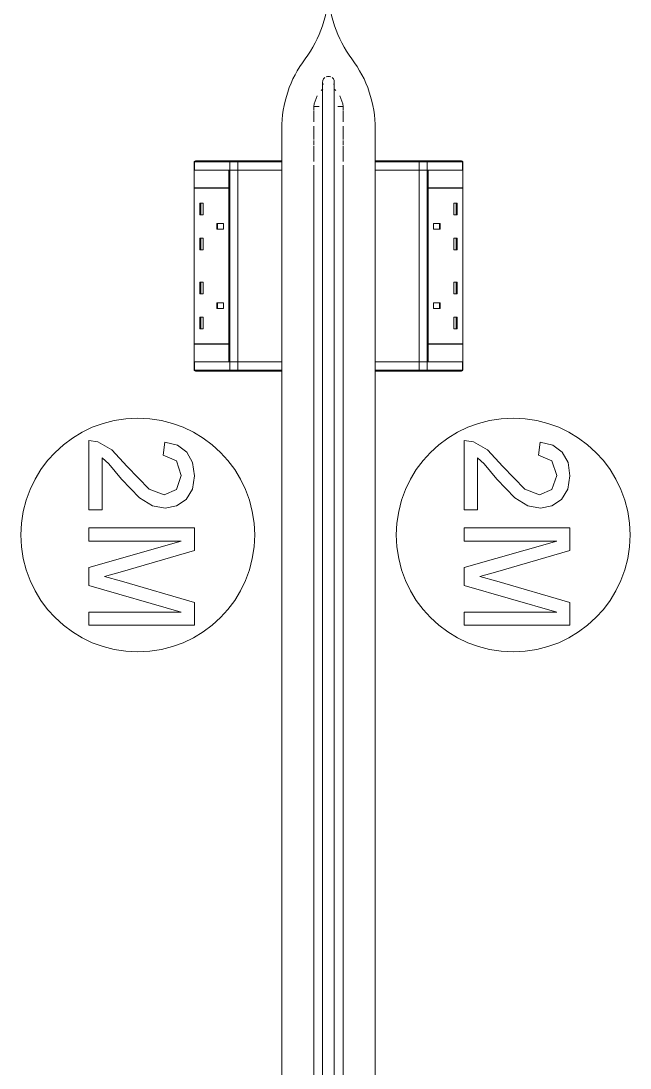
# Model space of a CAD drawing. Header units: millimetres. Extents: x 79795 to 317870, y -36033 to 97293.
# Drawn here: x 165303 to 165824, y 20911 to 21807 of the extents above; entities that cross this region are included whole.
import ezdxf

# ---------------------------------------------------------------- set-up
doc = ezdxf.new("R2010")
doc.units = ezdxf.units.MM
doc.header["$MEASUREMENT"] = 0
doc.layers.add('I-FURN', color=8, linetype='CONTINUOUS', lineweight=9)

msp = doc.modelspace()

# ---------------------------------------------------------------- linework, layer by layer
at = {"layer": 'I-FURN'}
for p, q in [((165560.92, 21754.33), (165560.92, 21754.27)), ((165560.92, 21754.27), (165560.92, 21754.1)), ((165560.92, 21754.1), (165560.92, 21753.82)), ((165560.92, 21753.82), (165560.92, 21753.42)), ((165560.92, 21753.42), (165560.92, 21752.91)), ((165560.92, 21752.91), (165560.92, 21752.29)), ((165570.92, 21754.32), (165570.92, 21754.33)), ((165570.92, 21754.24), (165570.92, 21754.32)), ((165570.92, 21754.03), (165570.92, 21754.24)), ((165570.92, 21753.72), (165570.92, 21754.03)), ((165570.92, 21753.29), (165570.92, 21753.72)), ((165570.92, 21752.76), (165570.92, 21753.29)), ((165570.92, 21752.11), (165570.92, 21752.76)), ((165560.92, 21752.29), (165560.92, 21751.57)), ((165560.92, 21751.57), (165560.92, 21750.73)), ((165560.92, 21750.73), (165560.92, 21749.78)), ((165560.92, 21749.78), (165560.92, 21748.73)), ((165560.92, 21748.73), (165560.92, 21747.57)), ((165560.92, 21747.57), (165560.92, 21746.31)), ((165560.92, 21746.31), (165560.92, 21744.95)), ((165560.92, 21744.95), (165560.92, 21743.5)), ((165570.92, 21751.35), (165570.92, 21752.11)), ((165570.92, 21750.48), (165570.92, 21751.35)), ((165570.92, 21749.51), (165570.92, 21750.48)), ((165570.92, 21748.43), (165570.92, 21749.51)), ((165570.92, 21747.24), (165570.92, 21748.43)), ((165570.92, 21745.96), (165570.92, 21747.24)), ((165570.92, 21744.57), (165570.92, 21745.96)), ((165570.92, 21743.09), (165570.92, 21744.57)), ((165560.92, 21743.5), (165560.92, 21741.94)), ((165560.92, 21741.94), (165560.92, 21740.29)), ((165560.92, 21740.29), (165560.92, 21738.55)), ((165560.92, 21738.55), (165560.92, 21736.73)), ((165560.92, 21736.73), (165560.92, 21734.81)), ((165560.92, 21734.81), (165560.92, 21732.82)), ((165570.92, 21741.51), (165570.92, 21743.09)), ((165570.92, 21739.83), (165570.92, 21741.51)), ((165570.92, 21738.07), (165570.92, 21739.83)), ((165570.92, 21736.22), (165570.92, 21738.07)), ((165570.92, 21734.28), (165570.92, 21736.22)), ((165553.39, 21728.72), (165553.39, 21729.61)), ((165557.96, 21733.42), (165553.42, 21733.42)), ((165553.42, 21730), (165553.42, 21733.42)), ((165553.42, 21720.39), (165553.42, 21728.4)), ((165560.92, 21732.82), (165560.92, 21730.75)), ((165560.92, 21730.75), (165560.92, 21728.6)), ((165560.92, 21728.6), (165560.92, 21726.38)), ((165560.92, 21726.38), (165560.92, 21724.08)), ((165570.92, 21732.27), (165570.92, 21734.28)), ((165570.92, 21730.17), (165570.92, 21732.27)), ((165570.92, 21728), (165570.92, 21730.17)), ((165570.92, 21725.76), (165570.92, 21728)), ((165578.42, 21733.42), (165573.87, 21733.42)), ((165578.42, 21733.42), (165578.42, 21730)), ((165578.42, 21728.4), (165578.42, 21720.39)), ((165578.44, 21729.61), (165578.44, 21728.72)), ((165560.92, 21724.08), (165560.92, 21721.73)), ((165560.92, 21721.73), (165560.92, 21719.31)), ((165560.92, 21719.31), (165560.92, 21716.84)), ((165570.92, 21723.46), (165570.92, 21725.76)), ((165570.92, 21721.08), (165570.92, 21723.46)), ((165570.92, 21718.65), (165570.92, 21721.08)), ((165570.92, 21716.16), (165570.92, 21718.65)), ((165525.92, 21686.15), (165525.92, 21714.32)), ((165525.92, 21714.32), (165525.92, 21686.15)), ((165553.42, 21705.33), (165553.42, 21716.84)), ((165560.92, 21716.84), (165560.92, 21714.31)), ((165560.92, 21714.31), (165560.92, 21711.73)), ((165560.92, 21711.73), (165560.92, 21709.11)), ((165560.92, 21709.11), (165560.92, 21706.45)), ((165570.92, 21713.62), (165570.92, 21716.16)), ((165570.92, 21711.03), (165570.92, 21713.62)), ((165570.92, 21708.4), (165570.92, 21711.03)), ((165570.92, 21705.72), (165570.92, 21708.4)), ((165578.42, 21716.84), (165578.42, 21705.33)), ((165605.92, 21714.32), (165605.92, 21686.15)), ((165605.92, 21686.15), (165605.92, 21714.32)), ((165553.39, 21700.49), (165553.39, 21704.57)), ((165553.42, 21686.37), (165553.42, 21699.61)), ((165560.92, 21706.45), (165560.92, 21703.75)), ((165560.92, 21703.75), (165560.92, 21701.01)), ((165560.92, 21701.01), (165560.92, 21698.25)), ((165570.92, 21703.01), (165570.92, 21705.72)), ((165570.92, 21700.27), (165570.92, 21703.01)), ((165570.92, 21697.5), (165570.92, 21700.27)), ((165578.42, 21699.61), (165578.42, 21686.37)), ((165578.44, 21704.57), (165578.44, 21700.49)), ((165560.92, 21698.25), (165560.92, 21695.47)), ((165560.92, 21695.47), (165560.92, 21692.66)), ((165560.92, 21692.66), (165560.92, 21689.85)), ((165570.92, 21694.71), (165570.92, 21697.5)), ((165570.92, 21691.9), (165570.92, 21694.71)), ((165570.92, 21689.08), (165570.92, 21691.9)), ((165451.08, 21686.15), (165451.08, 21679.15)), ((165451.08, 21686.15), (165451.26, 21686.15)), ((165451.08, 21686.15), (165451.08, 21679.15)), ((165451.08, 21679.15), (165451.08, 21686.15)), ((165451.26, 21686.15), (165481.54, 21686.15)), ((165451.26, 21686.15), (165451.26, 21679.15)), ((165451.41, 21686.9), (165451.44, 21686.92)), ((165482.36, 21687.15), (165452.08, 21687.15)), ((165482.36, 21687.15), (165452.08, 21687.15)), ((165481.54, 21686.15), (165488.46, 21686.15)), ((165481.54, 21686.15), (165481.54, 21679.15)), ((165482.36, 21687.15), (165520.92, 21687.15)), ((165487.89, 21687.15), (165482.36, 21687.15)), ((165524.92, 21687.15), (165487.89, 21687.15)), ((165488.46, 21686.15), (165525.92, 21686.15)), ((165488.46, 21686.15), (165488.46, 21679.15)), ((165520.92, 21687.15), (165520.92, 21686.15)), ((165520.92, 21687.15), (165524.92, 21687.15)), ((165525.92, 21679.15), (165525.92, 21686.15)), ((165525.92, 21686.15), (165525.92, 21679.15)), ((165553.39, 20845.24), (165553.39, 21683.42)), ((165560.92, 21689.85), (165560.92, 21687.02)), ((165560.92, 21687.02), (165560.92, 21684.18)), ((165560.92, 21684.18), (165560.92, 21683.42)), ((165560.92, 21683.42), (165560.92, 20845.24)), ((165570.92, 21686.25), (165570.92, 21689.08)), ((165570.92, 21683.42), (165570.92, 21686.25)), ((165570.92, 20845.24), (165570.92, 21683.42)), ((165578.44, 21683.42), (165578.44, 20845.24)), ((165605.91, 21686.15), (165605.91, 21679.15)), ((165605.92, 21686.15), (165643.37, 21686.15)), ((165605.92, 21686.15), (165605.92, 21679.15)), ((165606.91, 21687.15), (165606.91, 21687.15)), ((165643.94, 21687.15), (165606.91, 21687.15)), ((165606.91, 21687.15), (165610.91, 21687.15)), ((165610.91, 21686.15), (165610.91, 21687.15)), ((165610.91, 21687.15), (165649.47, 21687.15)), ((165643.37, 21686.15), (165650.29, 21686.15)), ((165643.37, 21686.15), (165643.37, 21679.15)), ((165649.47, 21687.15), (165643.94, 21687.15)), ((165679.75, 21687.15), (165649.47, 21687.15)), ((165679.75, 21687.15), (165649.47, 21687.15)), ((165650.29, 21686.15), (165680.57, 21686.15)), ((165650.29, 21686.15), (165650.29, 21679.15)), ((165680.38, 21686.93), (165680.41, 21686.9)), ((165680.57, 21686.15), (165680.75, 21686.15)), ((165680.57, 21686.15), (165680.57, 21679.15)), ((165680.75, 21679.15), (165680.75, 21686.15)), ((165680.75, 21679.15), (165680.75, 21686.15)), ((165680.75, 21679.15), (165680.75, 21686.15)), ((165450.88, 21664.09), (165450.88, 21679.09)), ((165450.88, 21679.09), (165480.7, 21679.09)), ((165451.08, 21679.15), (165451.26, 21679.15)), ((165451.08, 21679.05), (165451.08, 21515.15)), ((165451.26, 21679.15), (165481.54, 21679.15)), ((165480.7, 21679.09), (165480.7, 21664.09)), ((165480.9, 21664.09), (165480.9, 21679.05)), ((165480.9, 21679.05), (165481.54, 21679.05)), ((165481.54, 21679.15), (165488.46, 21679.15)), ((165488.46, 21679.05), (165481.54, 21679.05)), ((165481.54, 21679.05), (165481.54, 21515.15)), ((165488.46, 21679.15), (165525.92, 21679.15)), ((165525.92, 21679.05), (165488.46, 21679.05)), ((165488.46, 21679.05), (165488.46, 21515.15)), ((165525.92, 21515.15), (165525.92, 21679.05)), ((165525.92, 21679.05), (165525.92, 21515.15)), ((165605.91, 21679.03), (165605.91, 21515.13)), ((165605.92, 21679.15), (165643.37, 21679.15)), ((165605.92, 21515.13), (165605.92, 21679.03)), ((165643.37, 21679.03), (165605.92, 21679.03)), ((165643.37, 21679.15), (165650.29, 21679.15)), ((165643.37, 21515.13), (165643.37, 21679.03)), ((165650.29, 21679.03), (165643.37, 21679.03)), ((165651.13, 21679.09), (165648.67, 21679.09)), ((165650.29, 21679.15), (165680.57, 21679.15)), ((165650.29, 21515.13), (165650.29, 21679.03)), ((165650.29, 21679.03), (165650.93, 21679.03)), ((165650.93, 21679.03), (165650.93, 21664.09)), ((165651.13, 21664.09), (165651.13, 21679.09)), ((165651.13, 21679.09), (165680.95, 21679.09)), ((165680.57, 21679.15), (165680.75, 21679.15)), ((165680.75, 21515.13), (165680.75, 21679.03)), ((165680.95, 21679.09), (165680.95, 21664.09)), ((165480.7, 21664.09), (165450.88, 21664.09)), ((165450.88, 21663.59), (165480.7, 21663.59)), ((165450.88, 21530.59), (165450.88, 21663.59)), ((165451.26, 21663.59), (165451.26, 21664.09)), ((165480.7, 21663.59), (165480.7, 21530.59)), ((165480.9, 21530.59), (165480.9, 21663.59)), ((165650.93, 21663.59), (165650.93, 21530.59)), ((165680.95, 21664.09), (165651.13, 21664.09)), ((165651.13, 21530.59), (165651.13, 21663.59)), ((165680.95, 21663.59), (165651.13, 21663.59)), ((165680.57, 21664.09), (165680.57, 21663.59)), ((165680.95, 21663.59), (165680.95, 21530.59)), ((165455.9, 21650.98), (165455.9, 21640.98)), ((165455.9, 21650.98), (165458.77, 21650.98)), ((165456.64, 21650.98), (165456.64, 21640.98)), ((165458.77, 21650.98), (165458.77, 21640.98)), ((165675.93, 21650.98), (165673.06, 21650.98)), ((165673.06, 21640.98), (165673.06, 21650.98)), ((165675.19, 21640.98), (165675.19, 21650.98)), ((165675.93, 21640.98), (165675.93, 21650.98)), ((165455.9, 21640.98), (165458.77, 21640.98)), ((165675.93, 21640.98), (165673.06, 21640.98)), ((165470.24, 21633.48), (165470.24, 21628.48)), ((165475.98, 21633.48), (165470.24, 21633.48)), ((165470.24, 21628.48), (165475.98, 21628.48)), ((165470.98, 21633.48), (165470.98, 21628.48)), ((165475.98, 21628.48), (165475.98, 21633.48)), ((165661.59, 21633.48), (165655.85, 21633.48)), ((165655.85, 21628.48), (165655.85, 21633.48)), ((165661.59, 21628.48), (165655.85, 21628.48)), ((165660.85, 21628.48), (165660.85, 21633.48)), ((165661.59, 21628.48), (165661.59, 21633.48)), ((165455.9, 21620.98), (165455.9, 21610.98)), ((165455.9, 21620.98), (165458.77, 21620.98)), ((165456.64, 21620.98), (165456.64, 21610.98)), ((165458.77, 21620.98), (165458.77, 21610.98)), ((165675.93, 21620.98), (165673.06, 21620.98)), ((165673.06, 21610.98), (165673.06, 21620.98)), ((165675.19, 21610.98), (165675.19, 21620.98)), ((165675.93, 21610.98), (165675.93, 21620.98)), ((165455.9, 21610.98), (165458.77, 21610.98)), ((165675.93, 21610.98), (165673.06, 21610.98)), ((165455.9, 21583.2), (165455.9, 21573.2)), ((165455.9, 21583.2), (165458.77, 21583.2)), ((165456.64, 21583.2), (165456.64, 21573.2)), ((165458.77, 21583.2), (165458.77, 21573.2)), ((165675.93, 21583.2), (165673.06, 21583.2)), ((165673.06, 21573.2), (165673.06, 21583.2)), ((165675.19, 21573.2), (165675.19, 21583.2)), ((165675.93, 21573.2), (165675.93, 21583.2)), ((165455.9, 21573.2), (165458.77, 21573.2)), ((165470.24, 21565.7), (165470.24, 21560.7)), ((165470.24, 21565.7), (165475.98, 21565.7)), ((165470.98, 21565.7), (165470.98, 21560.7)), ((165475.98, 21565.7), (165475.98, 21560.7)), ((165655.85, 21565.7), (165655.85, 21560.7)), ((165661.59, 21565.7), (165655.85, 21565.7)), ((165660.85, 21560.7), (165660.85, 21565.7)), ((165661.59, 21560.7), (165661.59, 21565.7)), ((165675.93, 21573.2), (165673.06, 21573.2)), ((165470.24, 21560.7), (165475.98, 21560.7)), ((165655.85, 21560.7), (165661.59, 21560.7)), ((165455.9, 21553.2), (165455.9, 21543.2)), ((165455.9, 21553.2), (165458.77, 21553.2)), ((165456.64, 21553.2), (165456.64, 21543.2)), ((165458.77, 21553.2), (165458.77, 21543.2)), ((165675.93, 21553.2), (165673.06, 21553.2)), ((165673.06, 21543.2), (165673.06, 21553.2)), ((165675.19, 21543.2), (165675.19, 21553.2)), ((165675.93, 21543.2), (165675.93, 21553.2)), ((165455.9, 21543.2), (165458.77, 21543.2)), ((165675.93, 21543.2), (165673.06, 21543.2)), ((165450.88, 21530.59), (165480.7, 21530.59)), ((165450.88, 21530.09), (165480.7, 21530.09)), ((165450.88, 21515.09), (165450.88, 21530.09)), ((165451.26, 21530.09), (165451.26, 21530.59)), ((165480.7, 21530.09), (165480.7, 21515.09)), ((165480.9, 21515.15), (165480.9, 21530.09)), ((165650.93, 21530.09), (165650.93, 21515.13)), ((165680.95, 21530.59), (165651.13, 21530.59)), ((165651.13, 21515.09), (165651.13, 21530.09)), ((165651.13, 21530.09), (165680.95, 21530.09)), ((165680.57, 21530.59), (165680.57, 21530.09)), ((165680.95, 21530.09), (165680.95, 21515.09)), ((165480.7, 21515.09), (165450.88, 21515.09)), ((165451.08, 21515.03), (165451.08, 21508.03)), ((165451.26, 21515.03), (165451.08, 21515.03)), ((165451.08, 21515.03), (165451.08, 21508.03)), ((165451.08, 21515.03), (165451.08, 21508.03)), ((165451.26, 21508.03), (165451.26, 21515.03)), ((165481.54, 21515.03), (165451.26, 21515.03)), ((165480.7, 21515.09), (165483.16, 21515.09)), ((165481.54, 21515.15), (165480.9, 21515.15)), ((165481.54, 21515.15), (165488.46, 21515.15)), ((165481.54, 21508.03), (165481.54, 21515.03)), ((165488.46, 21515.03), (165481.54, 21515.03)), ((165488.46, 21515.15), (165525.92, 21515.15)), ((165488.46, 21508.03), (165488.46, 21515.03)), ((165525.92, 21515.03), (165488.46, 21515.03)), ((165525.92, 21508.03), (165525.92, 21515.03)), ((165525.92, 21508.03), (165525.92, 21515.03)), ((165605.91, 21515.03), (165605.91, 21508.03)), ((165605.92, 21515.13), (165643.37, 21515.13)), ((165605.92, 21508.03), (165605.92, 21515.03)), ((165643.37, 21515.03), (165605.92, 21515.03)), ((165643.37, 21515.13), (165650.29, 21515.13)), ((165643.37, 21508.03), (165643.37, 21515.03)), ((165650.29, 21515.03), (165643.37, 21515.03)), ((165650.93, 21515.13), (165650.29, 21515.13)), ((165650.29, 21508.03), (165650.29, 21515.03)), ((165680.57, 21515.03), (165650.29, 21515.03)), ((165680.95, 21515.09), (165651.13, 21515.09)), ((165680.57, 21508.03), (165680.57, 21515.03)), ((165680.75, 21515.03), (165680.57, 21515.03)), ((165680.75, 21508.03), (165680.75, 21515.03)), ((165680.75, 21508.03), (165680.75, 21515.03)), ((165680.75, 21515.03), (165680.75, 21508.03)), ((165451.26, 21508.03), (165451.08, 21508.03)), ((165481.54, 21508.03), (165451.26, 21508.03)), ((165451.45, 21507.25), (165451.42, 21507.28)), ((165452.08, 21507.03), (165482.36, 21507.03)), ((165452.08, 21507.03), (165482.36, 21507.03)), ((165488.46, 21508.03), (165481.54, 21508.03)), ((165520.92, 21507.03), (165482.36, 21507.03)), ((165482.36, 21507.03), (165487.89, 21507.03)), ((165487.89, 21507.03), (165524.92, 21507.03)), ((165525.92, 21508.03), (165488.46, 21508.03)), ((165520.92, 21508.03), (165520.92, 21507.03)), ((165524.92, 21507.03), (165520.92, 21507.03)), ((165524.92, 21507.03), (165524.92, 21507.03)), ((165525.92, 20804.33), (165525.92, 21508.03)), ((165525.92, 21508.03), (165525.92, 20804.33)), ((165605.92, 21508.03), (165605.92, 20804.33)), ((165605.92, 20804.33), (165605.92, 21508.03)), ((165643.37, 21508.03), (165605.92, 21508.03)), ((165610.91, 21507.03), (165606.91, 21507.03)), ((165606.91, 21507.03), (165643.94, 21507.03)), ((165610.91, 21507.03), (165610.91, 21508.03)), ((165649.47, 21507.03), (165610.91, 21507.03)), ((165650.29, 21508.03), (165643.37, 21508.03)), ((165643.94, 21507.03), (165649.47, 21507.03)), ((165649.47, 21507.03), (165679.75, 21507.03)), ((165649.47, 21507.03), (165679.75, 21507.03)), ((165680.57, 21508.03), (165650.29, 21508.03)), ((165680.42, 21507.28), (165680.39, 21507.26)), ((165680.75, 21508.03), (165680.57, 21508.03)), ((165368.67, 21446.66), (165360.88, 21447.87)), ((165360.88, 21447.87), (165360.88, 21388.54)), ((165380.66, 21439.79), (165368.67, 21446.66)), ((165393.76, 21425.65), (165380.66, 21439.79)), ((165425.86, 21446.46), (165424.45, 21435.16)), ((165436.79, 21443.72), (165425.86, 21446.46)), ((165444.77, 21437.8), (165436.79, 21443.72)), ((165689.89, 21446.66), (165682.1, 21447.87)), ((165682.1, 21447.87), (165682.1, 21388.54)), ((165701.89, 21439.79), (165689.89, 21446.66)), ((165714.99, 21425.65), (165701.89, 21439.79)), ((165747.08, 21446.46), (165745.67, 21435.16)), ((165758.01, 21443.72), (165747.08, 21446.46)), ((165766, 21437.8), (165758.01, 21443.72)), ((165372.18, 21388.54), (165372.18, 21432.93)), ((165372.18, 21432.93), (165377.93, 21427.83)), ((165424.45, 21435.16), (165435.86, 21430.4)), ((165435.86, 21430.4), (165439.98, 21417.88)), ((165449.66, 21429), (165444.77, 21437.8)), ((165693.4, 21388.54), (165693.4, 21432.93)), ((165693.4, 21432.93), (165699.15, 21427.83)), ((165745.67, 21435.16), (165757.08, 21430.4)), ((165757.08, 21430.4), (165761.21, 21417.88)), ((165770.88, 21429), (165766, 21437.8)), ((165377.93, 21427.83), (165388.8, 21414.83)), ((165412.59, 21406.13), (165393.76, 21425.65)), ((165451.29, 21417.63), (165449.66, 21429)), ((165699.15, 21427.83), (165710.02, 21414.83)), ((165733.82, 21406.13), (165714.99, 21425.65)), ((165772.51, 21417.63), (165770.88, 21429)), ((165388.8, 21414.83), (165404.28, 21398.64)), ((165439.98, 21417.88), (165435.76, 21405.86)), ((165449.48, 21406.19), (165451.29, 21417.63)), ((165710.02, 21414.83), (165725.51, 21398.64)), ((165761.21, 21417.88), (165756.98, 21405.86)), ((165770.7, 21406.19), (165772.51, 21417.63)), ((165425.39, 21401.25), (165412.59, 21406.13)), ((165435.76, 21405.86), (165425.39, 21401.25)), ((165444.05, 21397.4), (165449.48, 21406.19)), ((165746.62, 21401.25), (165733.82, 21406.13)), ((165756.98, 21405.86), (165746.62, 21401.25)), ((165765.27, 21397.4), (165770.7, 21406.19)), ((165404.28, 21398.64), (165415.36, 21391.96)), ((165435.93, 21391.82), (165444.05, 21397.4)), ((165725.51, 21398.64), (165736.59, 21391.96)), ((165757.16, 21391.82), (165765.27, 21397.4)), ((165360.88, 21388.54), (165372.18, 21388.54)), ((165415.36, 21391.96), (165426.08, 21389.95)), ((165426.08, 21389.95), (165435.93, 21391.82)), ((165682.1, 21388.54), (165693.4, 21388.54)), ((165736.59, 21391.96), (165747.3, 21389.95)), ((165747.3, 21389.95), (165757.16, 21391.82)), ((165360.88, 21373), (165360.88, 21361.7)), ((165451.29, 21373), (165360.88, 21373)), ((165451.29, 21353.55), (165451.29, 21373)), ((165682.1, 21373), (165682.1, 21361.7)), ((165772.51, 21373), (165682.1, 21373)), ((165772.51, 21353.55), (165772.51, 21373)), ((165360.88, 21361.7), (165439.98, 21361.7)), ((165439.98, 21361.7), (165360.88, 21338.99)), ((165682.1, 21361.7), (165761.21, 21361.7)), ((165761.21, 21361.7), (165682.1, 21338.99)), ((165387.56, 21335.06), (165451.29, 21353.55)), ((165708.79, 21335.06), (165772.51, 21353.55)), ((165360.88, 21338.99), (165360.88, 21323.67)), ((165374.25, 21331.33), (165387.56, 21335.06)), ((165682.1, 21338.99), (165682.1, 21323.67)), ((165695.48, 21331.33), (165708.79, 21335.06)), ((165360.88, 21323.67), (165439.98, 21300.96)), ((165388.67, 21327.29), (165374.25, 21331.33)), ((165451.29, 21309.1), (165388.67, 21327.29)), ((165682.1, 21323.67), (165761.21, 21300.96)), ((165709.89, 21327.29), (165695.48, 21331.33)), ((165772.51, 21309.1), (165709.89, 21327.29)), ((165451.29, 21289.65), (165451.29, 21309.1)), ((165772.51, 21289.65), (165772.51, 21309.1)), ((165439.98, 21300.96), (165360.88, 21300.96)), ((165360.88, 21300.96), (165360.88, 21289.65)), ((165761.21, 21300.96), (165682.1, 21300.96)), ((165682.1, 21300.96), (165682.1, 21289.65)), ((165360.88, 21289.65), (165451.29, 21289.65)), ((165682.1, 21289.65), (165772.51, 21289.65))]:
    msp.add_line(p, q, dxfattribs=at)
at = {"layer": 'I-FURN', "flags": 128}
for points in [[(165451.08, 21686.15), (165451.08, 21686.19), (165451.08, 21686.23), (165451.09, 21686.27), (165451.09, 21686.31), (165451.1, 21686.35), (165451.11, 21686.39), (165451.12, 21686.43), (165451.13, 21686.47), (165451.14, 21686.5), (165451.16, 21686.54), (165451.17, 21686.58), (165451.19, 21686.61), (165451.21, 21686.65)], [(165487.89, 21687.15), (165487.76, 21687.15), (165487.62, 21687.15), (165487.48, 21687.15), (165487.34, 21687.15), (165487.19, 21687.15), (165487.04, 21687.15), (165486.89, 21687.15), (165486.74, 21687.15), (165486.59, 21687.15), (165486.43, 21687.15), (165486.27, 21687.15), (165486.11, 21687.15), (165485.95, 21687.15), (165485.79, 21687.15), (165485.63, 21687.15), (165485.47, 21687.15), (165485.31, 21687.15), (165485.16, 21687.15), (165485, 21687.15), (165484.84, 21687.15), (165484.68, 21687.15), (165484.53, 21687.15), (165484.38, 21687.15), (165484.23, 21687.15), (165484.08, 21687.15), (165483.93, 21687.15), (165483.79, 21687.15), (165483.65, 21687.15), (165483.51, 21687.15), (165483.38, 21687.15), (165483.25, 21687.15), (165483.12, 21687.15), (165483, 21687.15), (165482.88, 21687.15), (165482.76, 21687.15), (165482.66, 21687.15), (165482.55, 21687.15), (165482.45, 21687.15), (165482.36, 21687.15)], [(165524.92, 21687.15), (165524.64, 21687.15), (165524.23, 21687.15), (165523.68, 21687.15), (165522.99, 21687.15), (165522.18, 21687.15), (165521.23, 21687.15), (165520.15, 21687.15), (165518.94, 21687.15), (165517.6, 21687.15), (165516.14, 21687.15), (165514.56, 21687.15), (165512.86, 21687.15), (165511.04, 21687.15), (165509.11, 21687.15), (165507.06, 21687.15), (165504.91, 21687.15), (165502.66, 21687.15), (165500.3, 21687.15), (165497.84, 21687.15), (165495.3, 21687.15), (165492.66, 21687.15), (165489.94, 21687.15), (165487.89, 21687.15)], [(165520.92, 21687.15), (165521.08, 21687.15), (165521.24, 21687.15), (165521.4, 21687.15), (165521.56, 21687.15), (165521.72, 21687.15), (165521.88, 21687.15), (165522.03, 21687.15), (165522.18, 21687.15), (165522.33, 21687.15), (165522.48, 21687.15), (165522.63, 21687.15), (165522.77, 21687.15), (165522.91, 21687.15), (165523.05, 21687.15), (165523.18, 21687.15), (165523.31, 21687.15), (165523.44, 21687.15), (165523.56, 21687.15), (165523.68, 21687.15), (165523.79, 21687.15), (165523.9, 21687.15), (165524.01, 21687.15), (165524.11, 21687.15), (165524.2, 21687.15), (165524.29, 21687.15), (165524.37, 21687.15), (165524.45, 21687.15), (165524.53, 21687.15), (165524.59, 21687.15), (165524.65, 21687.15), (165524.71, 21687.15), (165524.76, 21687.15), (165524.8, 21687.15), (165524.84, 21687.15), (165524.87, 21687.15), (165524.89, 21687.15), (165524.91, 21687.15), (165524.92, 21687.15), (165524.92, 21687.15)], [(165524.92, 21687.15), (165524.96, 21687.15), (165525, 21687.15), (165525.04, 21687.14), (165525.08, 21687.14), (165525.12, 21687.13), (165525.16, 21687.12), (165525.2, 21687.11), (165525.24, 21687.1), (165525.28, 21687.09), (165525.31, 21687.07), (165525.35, 21687.06), (165525.39, 21687.04), (165525.42, 21687.02), (165525.46, 21687), (165525.49, 21686.98), (165525.52, 21686.95), (165525.55, 21686.93), (165525.58, 21686.9), (165525.61, 21686.88), (165525.64, 21686.85), (165525.67, 21686.82), (165525.7, 21686.79), (165525.72, 21686.76), (165525.74, 21686.72), (165525.77, 21686.69), (165525.79, 21686.66), (165525.81, 21686.62), (165525.82, 21686.59), (165525.84, 21686.55), (165525.86, 21686.51), (165525.87, 21686.48), (165525.88, 21686.44), (165525.89, 21686.4), (165525.9, 21686.36), (165525.91, 21686.32), (165525.92, 21686.28), (165525.92, 21686.24), (165525.92, 21686.2), (165525.92, 21686.16), (165525.92, 21686.15)], [(165524.92, 21687.15), (165524.92, 21687.15), (165524.92, 21687.15)], [(165605.91, 21686.15), (165605.91, 21686.19), (165605.91, 21686.23), (165605.91, 21686.27), (165605.92, 21686.31), (165605.93, 21686.35), (165605.93, 21686.39), (165605.94, 21686.43), (165605.96, 21686.47), (165605.97, 21686.5), (165605.98, 21686.54), (165606, 21686.58), (165606.02, 21686.61), (165606.04, 21686.65), (165606.06, 21686.68), (165606.08, 21686.72), (165606.1, 21686.75), (165606.13, 21686.78), (165606.15, 21686.81), (165606.18, 21686.84), (165606.21, 21686.87), (165606.24, 21686.9), (165606.27, 21686.92), (165606.3, 21686.95), (165606.33, 21686.97), (165606.37, 21686.99), (165606.4, 21687.01), (165606.43, 21687.03), (165606.47, 21687.05), (165606.51, 21687.07), (165606.54, 21687.08), (165606.58, 21687.1), (165606.62, 21687.11), (165606.66, 21687.12), (165606.7, 21687.13), (165606.74, 21687.14), (165606.78, 21687.14), (165606.82, 21687.15), (165606.86, 21687.15), (165606.9, 21687.15), (165606.91, 21687.15)], [(165643.94, 21687.15), (165641.16, 21687.15), (165638.46, 21687.15), (165635.85, 21687.15), (165633.32, 21687.15), (165630.89, 21687.15), (165628.56, 21687.15), (165626.33, 21687.15), (165624.21, 21687.15), (165622.2, 21687.15), (165620.29, 21687.15), (165618.5, 21687.15), (165616.83, 21687.15), (165615.28, 21687.15), (165613.86, 21687.15), (165612.56, 21687.15), (165611.38, 21687.15), (165610.34, 21687.15), (165609.42, 21687.15), (165608.64, 21687.15), (165607.99, 21687.15), (165607.48, 21687.15), (165607.1, 21687.15), (165606.91, 21687.15)], [(165606.91, 21687.15), (165606.91, 21687.15), (165606.92, 21687.15), (165606.93, 21687.15), (165606.96, 21687.15), (165606.99, 21687.15), (165607.02, 21687.15), (165607.06, 21687.15), (165607.11, 21687.15), (165607.16, 21687.15), (165607.22, 21687.15), (165607.29, 21687.15), (165607.36, 21687.15), (165607.43, 21687.15), (165607.52, 21687.15), (165607.6, 21687.15), (165607.7, 21687.15), (165607.8, 21687.15), (165607.9, 21687.15), (165608.01, 21687.15), (165608.12, 21687.15), (165608.24, 21687.15), (165608.36, 21687.15), (165608.48, 21687.15), (165608.61, 21687.15), (165608.74, 21687.15), (165608.88, 21687.15), (165609.02, 21687.15), (165609.16, 21687.15), (165609.31, 21687.15), (165609.46, 21687.15), (165609.61, 21687.15), (165609.76, 21687.15), (165609.91, 21687.15), (165610.07, 21687.15), (165610.23, 21687.15), (165610.38, 21687.15), (165610.54, 21687.15), (165610.7, 21687.15), (165610.86, 21687.15), (165610.91, 21687.15)], [(165649.47, 21687.15), (165649.38, 21687.15), (165649.28, 21687.15), (165649.17, 21687.15), (165649.07, 21687.15), (165648.95, 21687.15), (165648.83, 21687.15), (165648.71, 21687.15), (165648.58, 21687.15), (165648.45, 21687.15), (165648.32, 21687.15), (165648.18, 21687.15), (165648.04, 21687.15), (165647.9, 21687.15), (165647.75, 21687.15), (165647.61, 21687.15), (165647.45, 21687.15), (165647.3, 21687.15), (165647.15, 21687.15), (165646.99, 21687.15), (165646.83, 21687.15), (165646.67, 21687.15), (165646.52, 21687.15), (165646.36, 21687.15), (165646.2, 21687.15), (165646.04, 21687.15), (165645.88, 21687.15), (165645.72, 21687.15), (165645.56, 21687.15), (165645.4, 21687.15), (165645.25, 21687.15), (165645.09, 21687.15), (165644.94, 21687.15), (165644.79, 21687.15), (165644.64, 21687.15), (165644.49, 21687.15), (165644.35, 21687.15), (165644.21, 21687.15), (165644.07, 21687.15), (165643.94, 21687.15)], [(165680.61, 21686.66), (165680.63, 21686.62), (165680.65, 21686.59), (165680.67, 21686.55), (165680.68, 21686.51), (165680.7, 21686.48), (165680.71, 21686.44), (165680.72, 21686.4), (165680.73, 21686.36), (165680.74, 21686.32), (165680.74, 21686.28), (165680.75, 21686.24), (165680.75, 21686.2), (165680.75, 21686.16), (165680.75, 21686.15)], [(165451.22, 21507.52), (165451.2, 21507.56), (165451.18, 21507.59), (165451.16, 21507.63), (165451.15, 21507.67), (165451.13, 21507.7), (165451.12, 21507.74), (165451.11, 21507.78), (165451.1, 21507.82), (165451.09, 21507.86), (165451.09, 21507.9), (165451.08, 21507.94), (165451.08, 21507.98), (165451.08, 21508.02), (165451.08, 21508.03)], [(165482.36, 21507.03), (165482.45, 21507.03), (165482.55, 21507.03), (165482.66, 21507.03), (165482.76, 21507.03), (165482.88, 21507.03), (165483, 21507.03), (165483.12, 21507.03), (165483.25, 21507.03), (165483.38, 21507.03), (165483.51, 21507.03), (165483.65, 21507.03), (165483.79, 21507.03), (165483.93, 21507.03), (165484.08, 21507.03), (165484.23, 21507.03), (165484.38, 21507.03), (165484.53, 21507.03), (165484.68, 21507.03), (165484.84, 21507.03), (165485, 21507.03), (165485.16, 21507.03), (165485.31, 21507.03), (165485.47, 21507.03), (165485.63, 21507.03), (165485.79, 21507.03), (165485.95, 21507.03), (165486.11, 21507.03), (165486.27, 21507.03), (165486.43, 21507.03), (165486.59, 21507.03), (165486.74, 21507.03), (165486.89, 21507.03), (165487.04, 21507.03), (165487.19, 21507.03), (165487.34, 21507.03), (165487.48, 21507.03), (165487.62, 21507.03), (165487.76, 21507.03), (165487.89, 21507.03)], [(165487.89, 21507.03), (165490.67, 21507.03), (165493.37, 21507.03), (165495.99, 21507.03), (165498.51, 21507.03), (165500.94, 21507.03), (165503.27, 21507.03), (165505.5, 21507.03), (165507.62, 21507.03), (165509.64, 21507.03), (165511.54, 21507.03), (165513.33, 21507.03), (165515, 21507.03), (165516.55, 21507.03), (165517.97, 21507.03), (165519.27, 21507.03), (165520.45, 21507.03), (165521.49, 21507.03), (165522.41, 21507.03), (165523.19, 21507.03), (165523.84, 21507.03), (165524.35, 21507.03), (165524.73, 21507.03), (165524.92, 21507.03)], [(165524.92, 21507.03), (165524.92, 21507.03), (165524.91, 21507.03), (165524.9, 21507.03), (165524.87, 21507.03), (165524.84, 21507.03), (165524.81, 21507.03), (165524.77, 21507.03), (165524.72, 21507.03), (165524.67, 21507.03), (165524.61, 21507.03), (165524.54, 21507.03), (165524.47, 21507.03), (165524.4, 21507.03), (165524.31, 21507.03), (165524.23, 21507.03), (165524.13, 21507.03), (165524.04, 21507.03), (165523.93, 21507.03), (165523.82, 21507.03), (165523.71, 21507.03), (165523.59, 21507.03), (165523.47, 21507.03), (165523.35, 21507.03), (165523.22, 21507.03), (165523.09, 21507.03), (165522.95, 21507.03), (165522.81, 21507.03), (165522.67, 21507.03), (165522.52, 21507.03), (165522.37, 21507.03), (165522.22, 21507.03), (165522.07, 21507.03), (165521.92, 21507.03), (165521.76, 21507.03), (165521.6, 21507.03), (165521.45, 21507.03), (165521.29, 21507.03), (165521.13, 21507.03), (165520.97, 21507.03), (165520.92, 21507.03)], [(165525.92, 21508.03), (165525.92, 21507.99), (165525.92, 21507.95), (165525.92, 21507.91), (165525.91, 21507.87), (165525.9, 21507.83), (165525.9, 21507.79), (165525.89, 21507.75), (165525.87, 21507.71), (165525.86, 21507.68), (165525.85, 21507.64), (165525.83, 21507.6), (165525.81, 21507.57), (165525.79, 21507.53), (165525.77, 21507.5), (165525.75, 21507.46), (165525.73, 21507.43), (165525.7, 21507.4), (165525.68, 21507.37), (165525.65, 21507.34), (165525.62, 21507.31), (165525.59, 21507.28), (165525.56, 21507.26), (165525.53, 21507.23), (165525.5, 21507.21), (165525.47, 21507.19), (165525.43, 21507.17), (165525.4, 21507.15), (165525.36, 21507.13), (165525.32, 21507.11), (165525.29, 21507.1), (165525.25, 21507.08), (165525.21, 21507.07), (165525.17, 21507.06), (165525.13, 21507.05), (165525.09, 21507.04), (165525.06, 21507.04), (165525.02, 21507.03), (165524.98, 21507.03), (165524.94, 21507.03), (165524.92, 21507.03)], [(165606.91, 21507.03), (165606.87, 21507.03), (165606.83, 21507.03), (165606.79, 21507.04), (165606.75, 21507.04), (165606.71, 21507.05), (165606.67, 21507.06), (165606.63, 21507.07), (165606.59, 21507.08), (165606.55, 21507.09), (165606.52, 21507.11), (165606.48, 21507.12), (165606.44, 21507.14), (165606.41, 21507.16), (165606.37, 21507.18), (165606.34, 21507.2), (165606.31, 21507.23), (165606.28, 21507.25), (165606.25, 21507.28), (165606.22, 21507.3), (165606.19, 21507.33), (165606.16, 21507.36), (165606.14, 21507.39), (165606.11, 21507.42), (165606.09, 21507.46), (165606.06, 21507.49), (165606.04, 21507.52), (165606.02, 21507.56), (165606.01, 21507.59), (165605.99, 21507.63), (165605.97, 21507.67), (165605.96, 21507.7), (165605.95, 21507.74), (165605.94, 21507.78), (165605.93, 21507.82), (165605.92, 21507.86), (165605.91, 21507.9), (165605.91, 21507.94), (165605.91, 21507.98), (165605.91, 21508.02), (165605.91, 21508.03)], [(165610.91, 21507.03), (165610.75, 21507.03), (165610.59, 21507.03), (165610.43, 21507.03), (165610.27, 21507.03), (165610.11, 21507.03), (165609.96, 21507.03), (165609.8, 21507.03), (165609.65, 21507.03), (165609.5, 21507.03), (165609.35, 21507.03), (165609.2, 21507.03), (165609.06, 21507.03), (165608.92, 21507.03), (165608.78, 21507.03), (165608.65, 21507.03), (165608.52, 21507.03), (165608.39, 21507.03), (165608.27, 21507.03), (165608.15, 21507.03), (165608.04, 21507.03), (165607.93, 21507.03), (165607.82, 21507.03), (165607.72, 21507.03), (165607.63, 21507.03), (165607.54, 21507.03), (165607.46, 21507.03), (165607.38, 21507.03), (165607.31, 21507.03), (165607.24, 21507.03), (165607.18, 21507.03), (165607.12, 21507.03), (165607.07, 21507.03), (165607.03, 21507.03), (165606.99, 21507.03), (165606.96, 21507.03), (165606.94, 21507.03), (165606.92, 21507.03), (165606.91, 21507.03), (165606.91, 21507.03)], [(165606.91, 21507.03), (165606.91, 21507.03), (165606.91, 21507.03)], [(165606.91, 21507.03), (165607.19, 21507.03), (165607.61, 21507.03), (165608.15, 21507.03), (165608.84, 21507.03), (165609.66, 21507.03), (165610.6, 21507.03), (165611.68, 21507.03), (165612.89, 21507.03), (165614.23, 21507.03), (165615.69, 21507.03), (165617.27, 21507.03), (165618.97, 21507.03), (165620.79, 21507.03), (165622.72, 21507.03), (165624.77, 21507.03), (165626.92, 21507.03), (165629.18, 21507.03), (165631.53, 21507.03), (165633.99, 21507.03), (165636.53, 21507.03), (165639.17, 21507.03), (165641.89, 21507.03), (165643.94, 21507.03)], [(165643.94, 21507.03), (165644.07, 21507.03), (165644.21, 21507.03), (165644.35, 21507.03), (165644.49, 21507.03), (165644.64, 21507.03), (165644.79, 21507.03), (165644.94, 21507.03), (165645.09, 21507.03), (165645.25, 21507.03), (165645.4, 21507.03), (165645.56, 21507.03), (165645.72, 21507.03), (165645.88, 21507.03), (165646.04, 21507.03), (165646.2, 21507.03), (165646.36, 21507.03), (165646.52, 21507.03), (165646.68, 21507.03), (165646.83, 21507.03), (165646.99, 21507.03), (165647.15, 21507.03), (165647.3, 21507.03), (165647.45, 21507.03), (165647.61, 21507.03), (165647.75, 21507.03), (165647.9, 21507.03), (165648.04, 21507.03), (165648.18, 21507.03), (165648.32, 21507.03), (165648.45, 21507.03), (165648.59, 21507.03), (165648.71, 21507.03), (165648.83, 21507.03), (165648.95, 21507.03), (165649.07, 21507.03), (165649.17, 21507.03), (165649.28, 21507.03), (165649.38, 21507.03), (165649.47, 21507.03)], [(165680.75, 21508.03), (165680.75, 21507.99), (165680.75, 21507.95), (165680.74, 21507.91), (165680.74, 21507.87), (165680.73, 21507.83), (165680.72, 21507.79), (165680.71, 21507.75), (165680.7, 21507.71), (165680.69, 21507.68), (165680.67, 21507.64), (165680.66, 21507.6), (165680.64, 21507.57), (165680.62, 21507.53)]]:
    msp.add_lwpolyline(points, dxfattribs=at)
at = {"layer": 'I-FURN'}
for centre, radius, start, end in [((165465.92, 21834.32), 100, 323.1301, 0), ((165465.92, 21834.32), 100, 323.1301, 0), ((165665.92, 21834.32), 100, 180, 216.8699), ((165665.92, 21834.32), 100, 180, 216.8699), ((165625.92, 21714.32), 100, 143.1301, 180), ((165625.92, 21714.32), 100, 143.1301, 180), ((165505.92, 21714.32), 100, 0, 36.8699), ((165505.92, 21714.32), 100, 0, 36.8699), ((165565.92, 21754.33), 5, 127.27507, 201.82522), ((165565.92, 21754.33), 5, 67.63496, 112.36504), ((165565.92, 21754.33), 5, 338.17478, 52.72493), ((165565.92, 21741.47), 8.51, 125.54054, 136.54863), ((165565.92, 21741.47), 8.51, 43.45137, 54.45946), ((165576.88, 21731.09), 23.6, 150.52548, 174.33362), ((165554.95, 21731.09), 23.6, 5.66638, 29.47452), ((165402.75, 21366.93), 100, 90, 270), ((165402.75, 21366.93), 100, 270, 90), ((165723.97, 21366.93), 100, 90, 270), ((165723.97, 21366.93), 100, 270, 90)]:
    msp.add_arc(centre, radius, start, end, dxfattribs=at)
for centre, major_axis, ratio, start_param, end_param in [((165452.08, 21686.15), (0, 1), 0.819152, 0, 1.570796), ((165482.36, 21686.15), (0, -1), 0.819152, 3.141593, 4.712389), ((165487.89, 21686.15), (0, -1), 0.56467, 1.570796, 3.141593), ((165524.92, 21686.15), (0, -1), 0.998113, 1.570796, 3.141593), ((165606.91, 21686.15), (0, 1), 0.998113, 0, 1.570796), ((165643.94, 21686.15), (0, 1), 0.56467, 0, 1.570796), ((165649.47, 21686.15), (0, 1), 0.819152, 4.712389, 6.283185), ((165679.75, 21686.15), (0, 1), 0.819152, 4.712389, 6.283185), ((165452.08, 21508.03), (0, -1), 0.819152, 4.712389, 6.283185), ((165482.36, 21508.03), (0, -1), 0.819152, 4.712389, 6.283185), ((165487.89, 21508.03), (0, -1), 0.56467, 0, 1.570796), ((165524.92, 21508.03), (0, -1), 0.998113, 0, 1.570796), ((165606.91, 21508.03), (0, 1), 0.998113, 1.570796, 3.141593), ((165643.94, 21508.03), (0, 1), 0.56467, 1.570796, 3.141593), ((165649.47, 21508.03), (0, 1), 0.819152, 3.141593, 4.712389), ((165679.75, 21508.03), (0, -1), 0.819152, 0, 1.570796)]:
    msp.add_ellipse(centre, major_axis=major_axis, ratio=ratio, start_param=start_param, end_param=end_param, dxfattribs=at)

doc.saveas('drawing.dxf')
